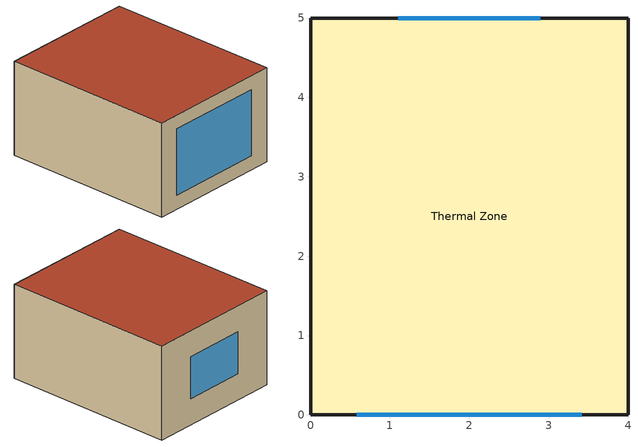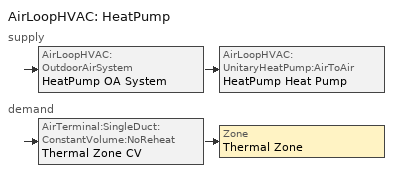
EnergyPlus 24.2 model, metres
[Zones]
Thermal Zone
 floor ground (Floor): 4,5 4,0 0,0 0,5 z0
 wall outside (Wall): 4,0 4,5 0,5 0,0 4,0 z0:2.7
 window (Window): 0.59,0 3.41,0 z0.4:2.3; 2.89,5 1.11,5 z0.75:1.95
 roof outside (Roof): 4,0 4,5 0,5 0,0 z2.7
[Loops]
AirLoopHVAC 'HeatPump'
 supply: AirLoopHVAC:OutdoorAirSystem 'HeatPump OA System' > AirLoopHVAC:UnitaryHeatPump:AirToAir 'HeatPump Heat Pump'
 demand: AirTerminal:SingleDuct:ConstantVolume:NoReheat 'Thermal Zone CV' > Zone 'Thermal Zone'
[Building]
Building 1: Loads convergence tolerance value=0.04; Maximum number of warmup days=25; Minimum number of warmup days=15; North axis=0; Solar distribution=FullInteriorAndExterior; Temperature convergence tolerance value=0.4; Terrain=City
[Construction]
Floor: Contrapiso, Piso_Madera
InternalMass: internal_mass
Roof: roof_exterior, roof_inner
Wall: wall_exterior, wall_inter, wall_inner
Window: WindowMaterial
[Material]
Name | Conductivity | Density | Roughness | Solar absorptance | Specific heat | Thermal absorptance | Thickness | Visible absorptance
Contrapiso | 1.16 | 2000 | Rough | 0.3 | 2500 | 0.93 | 0.5 | 0.7
Piso_Madera | 0.34 | 1200 | MediumSmooth | 0.7 | 1380 | 0.9 | 0.02 | 0.7
internal_mass | 0.93 | 2500 | Rough | 0.7 | 2500 | 0.9 | 0.25 | 0.7
roof_exterior | 0.018 | 35 | Smooth | 0.7 | 1200 | 0.5 | 0.15 | 0.7
roof_inner | 0.9 | 1500 | Rough | 0.5 | 1000 | 0.8 | 0.1 | 0.5
wall_exterior | 0.8 | 1500 | Rough | 0.7 | 1200 | 0.7 | 0.1 | 0.7
wall_inner | 0.9 | 2000 | VerySmooth | 0.5 | 1000 | 0.9 | 0.25 | 0.5
wall_inter | 0.018 | 35 | MediumRough | 0.3 | 1200 | 0.5 | 0.1 | 0.3
[WindowMaterial:Shade]
Madera: Airflow permeability=0.5; Bottom opening multiplier=0.5; Conductivity=0.15; Infrared hemispherical emissivity=0.9; Infrared transmittance=0; Left side opening multiplier=0.5; Right side opening multiplier=0.5; Shade to glass distance=0.05; Solar reflectance=0.25; Solar transmittance=0.05; Thickness=3; Top opening multiplier=0.5; Visible reflectance=0.3; Visible transmittance=0.05
[WindowMaterial:SimpleGlazingSystem]
WindowMaterial: Solar heat gain coefficient=0.6; U factor=1
[AirLoopHVAC]
HeatPump: Design supply air flow rate=0.15
[AirLoopHVAC:UnitaryHeatPump:AirToAir]
HeatPump Heat Pump: Controlling zone or thermostat location=Thermal Zone; Cooling coil=HeatPump Cooling Coil; Cooling supply air flow rate=0.15; Fan placement=DrawThrough; Heating coil=HeatPump HP Heating Coil; Heating supply air flow rate=0.15; Maximum outdoor dry bulb temperature for supplemental heater operation=21; Maximum supply air temperature from supplemental heater=50; No load supply air flow rate=0.05; Supplemental heating coil=HeatPump Sup Heat Coil; Supply air fan=HeatPump Supply Fan; Supply air fan operating mode schedule=HVACTemplate-Always 0
[AirTerminal:SingleDuct:ConstantVolume:NoReheat]
Thermal Zone CV: Maximum air flow rate=0.15
[AvailabilityManager:NightCycle]
HeatPump Availability: Applicability schedule=HVACTemplate-Always 1; Control type=StayOff; Cycling run time=3600; Cycling run time control type=FixedRunTime; Fan schedule=HVAC_OnOff; Thermostat tolerance=0.2
[Coil:Cooling:DX:SingleSpeed]
HeatPump Cooling Coil: Availability schedule=Always On; Condenser type=AirCooled; Crankcase heater capacity=0; Energy input ratio function of flow fraction curve=HeatPump Cool Coil EIR-FF; Energy input ratio function of temperature curve=HeatPump Cool Coil EIR-FT; Evaporative condenser effectiveness=0; Evaporative condenser pump rated power consumption=0; Gross rated cooling cop=3; Gross rated sensible heat ratio=0.7; Gross rated total cooling capacity=2300; Latent capacity time constant=0; Maximum cycling rate=0; Maximum outdoor dry bulb temperature for crankcase heater operation=10; Nominal time for condensate removal to begin=0; Part load fraction correlation curve=HeatPump Cool Coil PLF; Rated air flow rate=0.125; Ratio of initial moisture evaporation rate and steady state latent capacity=0; Total cooling capacity function of flow fraction curve=HeatPump Cool Coil Cap-FF; Total cooling capacity function of temperature curve=HeatPump Cool Coil Cap-FT
[Coil:Heating:DX:SingleSpeed]
HeatPump HP Heating Coil: Availability schedule=Always On; Crankcase heater capacity=0; Defrost control=Timed; Defrost energy input ratio function of temperature curve=HeatPump HP Heating Coil DefrEIR-FT; Defrost strategy=ReverseCycle; Defrost time period fraction=0.058333; Energy input ratio function of flow fraction curve=HeatPump HP Heating Coil EIR-FF; Energy input ratio function of temperature curve=HeatPump HP Heating Coil EIR-FT; Gross rated heating capacity=2500; Gross rated heating cop=3.2; Heating capacity function of flow fraction curve=HeatPump HP Heating Coil Cap-FF; Heating capacity function of temperature curve=HeatPump HP Heating Coil Cap-FT; Maximum outdoor dry bulb temperature for crankcase heater operation=0; Maximum outdoor dry bulb temperature for defrost operation=5; Minimum outdoor dry bulb temperature for compressor operation=-8; Part load fraction correlation curve=HeatPump HP Heating Coil PLF; Rated air flow rate=0.125; Resistive defrost heater capacity=Autosize
[Coil:Heating:Electric]
HeatPump Sup Heat Coil: Availability schedule=Always On; Efficiency=1; Nominal capacity=1000
[Controller:OutdoorAir]
HeatPump OA Controller: Economizer control action type=ModulateFlow; Economizer control type=NoEconomizer; Lockout type=NoLockout; Maximum outdoor air flow rate=0; Minimum limit type=FixedMinimum; Minimum outdoor air flow rate=0
[ElectricEquipment] Design level calculation method=EquipmentLevel; Zone or zonelist or space or spacelist=Thermal Zone
Name | Design level | End use subcategory | Fraction latent | Fraction lost | Fraction radiant | Schedule
clothes dryer | 2922.77 | General | 0.015 | 0.85 | 0.081 | clothes_dryer
clothes washer | 791.344 | General | 0.03 | 0.7 | 0.162 | clothes_washer
cooking range | 1876.63 | General | 0.079 | 0.2 | 0.432 | cooking_range
dishwasher | 411.548 | General | 0.3 | 0.4 | 0.18 | dishwasher
misc plug loads | 155.301 | misc plug loads | 0.045 | 0.1 | 0.513 | plug_loads_other
whole house fan | 0 | whole house fan | 0 | 1 | 0 | Always On
[Fan:OnOff]
HeatPump Supply Fan: Availability schedule=HVAC_OnOff; Fan total efficiency=0.7; Maximum flow rate=0.161734; Motor efficiency=0.9; Motor in airstream fraction=0.9; Pressure rise=75
[InternalMass]
internal_mass: Zone or zonelist=Thermal Zone; Construction=InternalMass; Surface area=40
[Lights]
interior lighting: Design level calculation method=Watts/Area; End use subcategory=General; Fraction radiant=0.6; Fraction replaceable=1; Fraction visible=0.2; Return air fraction=0; Return air fraction calculated from plenum temperature=No; Schedule=lighting_interior; Watts per floor area=1; Zone or zonelist or space or spacelist=Thermal Zone
[People]
People: Activity level schedule=occupants activity schedule; Air velocity schedule=air_velocity; Carbon dioxide generation rate=3.82e-08; Clothing insulation calculation method=DynamicClothingModelASHRAE55; Enable ashrae 55 comfort warnings=No; Fraction radiant=0.31417; Mean radiant temperature calculation type=EnclosureAveraged; Number of people=1; Number of people calculation method=People; Number of people schedule=occupancy_schedule; Sensible heat fraction=0.563; Thermal comfort model 1 type=AdaptiveCEN15251; Thermal comfort model 2 type=Fanger; Work efficiency schedule=Work Efficiency; Zone or zonelist or space or spacelist=Thermal Zone
[SetpointManager:MixedAir]
HeatPump Cooling Coil Air Temp Manager: Control variable=Temperature; Setpoint node or nodelist=HeatPump Mixed Air Outlet
[SetpointManager:SingleZone:Cooling]
HeatPump Economizer Supply Air Temp Manager: Control variable=Temperature; Control zone=Thermal Zone; Maximum supply air temperature=45; Minimum supply air temperature=13; Setpoint node or nodelist=HeatPump Air Loop Outlet
[ThermostatSetpoint:DualSetpoint]
Dual_temp_sp: Cooling setpoint temperature schedule=cooling_setpoint; Heating setpoint temperature schedule=heating_setpoint
[WindowShadingControl] Zone=Thermal Zone; Glare control is active=No; Multiple surface control type=Sequential; Shading control is scheduled=No; Shading device material=Madera; Shading type=ExteriorShade
Name | Fenestration surface name 1 | Setpoint | Shading control type
window_north | window_north | 300 | OnIfHighSolarOnWindow
window_south | window_south |  | AlwaysOff
[Zone]
Thermal Zone: Multiplier=1; Part of total floor area=Yes
[ZoneControl:Thermostat]
Thermostat: Zone or zonelist=Thermal Zone; Control 1=Dual_temp_sp; Control type schedule=ZONE CONTROL TYPE SCHED
[Zone equipment]
Thermal Zone: Thermal Zone CV
[Curve:Biquadratic]
Name | Maximum value of x | Maximum value of y | Minimum value of x | Minimum value of y | Coefficient1 constant | Coefficient2 x | Coefficient3 x 2 | Coefficient4 y | Coefficient5 y 2 | Coefficient6 x y
HeatPump Cool Coil Cap-FT | 23.88889 | 46.11111 | 12.77778 | 18 | 0.942588 | 0.00954335 | 0.00068377 | -0.0110427 | 5.249e-06 | -9.72e-06
HeatPump Cool Coil EIR-FT | 23.88889 | 46.11111 | 12.77778 | 18 | 0.342414 | 0.034885 | -0.0006237 | 0.00497722 | 0.000437951 | -0.000728028
HeatPump HP Heating Coil DefrEIR-FT | 50 | 50 | 0 | 0 | 1 | 0 | 0 | 0 | 0 | 0
[Curve:Cubic]
Name | Maximum value of x | Minimum value of x | Coefficient1 constant | Coefficient2 x | Coefficient3 x 2 | Coefficient4 x 3
HeatPump HP Heating Coil Cap-FF | 1.5 | 0.5 | 0.84 | 0.16 | 0 | 0
HeatPump HP Heating Coil Cap-FT | 20 | -20 | 0.758746 | 0.027626 | 0.000148716 | 3.4992e-06
HeatPump HP Heating Coil EIR-FT | 20 | -20 | 1.19248 | -0.0300438 | 0.00103745 | -2.3328e-05
[Curve:Quadratic]
Name | Maximum value of x | Minimum value of x | Coefficient1 constant | Coefficient2 x | Coefficient3 x 2
HeatPump Cool Coil Cap-FF | 1.5 | 0.5 | 0.8 | 0.2 | 0
HeatPump Cool Coil EIR-FF | 1.5 | 0.5 | 1.1552 | -0.1808 | 0.0256
HeatPump Cool Coil PLF | 1 | 0 | 0.85 | 0.15 | 0
HeatPump HP Heating Coil EIR-FF | 1 | 0 | 1.3824 | -0.4336 | 0.0512
HeatPump HP Heating Coil PLF | 1 | 0 | 0.75 | 0.25 | 0
[Schedule:Compact]
HVACTemplate-Always 0: Through: 12/31, For: AllDays, Until: 24:00, 0
HVACTemplate-Always 1: Through: 12/31, For: AllDays, Until: 24:00, 1
cooling_setpoint: Through: 12/31, For: Alldays, Until: 24:00, 25
heating_setpoint: Through: 12/31, For: Alldays, Until: 24:00, 24
[Schedule:Constant]
Name | Hourly value
Always On; HVAC_OnOff; occupancy_schedule | 1
Work Efficiency | 0
ZONE CONTROL TYPE SCHED | 4
air_velocity | 0.1
occupants activity schedule | 100
[Schedule:File] Adjust schedule for daylight savings=Yes; Column separator=Comma; File=C:/Users/grhen/Documents/GitHub2/eprllib/src/eprllib/examples/example_thermostat_files/evaluation/allways_off.csv; Interpolate to timestep=No; Minutes per item=10; Number of hours of data=8760; Rows to skip at top=1
Name | Column number
clothes_dryer | 7
clothes_washer | 6
cooking_range | 4
dishwasher | 5
lighting_interior | 1
plug_loads_other | 8
[AirflowNetwork:MultiZone:Component:SimpleOpening]
SimpleOpening: Air mass flow coefficient when opening is closed=0.5; Air mass flow exponent when opening is closed=0.65; Discharge coefficient=1; Minimum density difference for two way flow=0.0001
[AirflowNetwork:MultiZone:Surface] Equivalent rectangle aspect ratio=1; Equivalent rectangle method=PolygonHeight; Indoor and outdoor enthalpy difference upper limit for minimum venting open factor=300000; Indoor and outdoor temperature difference upper limit for minimum venting open factor=100; Leakage component=SimpleOpening; Ventilation control mode=NoVent; Venting availability schedule=Always On; Window door opening factor or crack factor=1
Name | Surface
AirflowNetwork:MultiZone:Surface 1 | window_north
AirflowNetwork:MultiZone:Surface 2 | window_south
[AirflowNetwork:MultiZone:Zone]
AirflowNetwork:MultiZone:Zone 1: Zone=Thermal Zone; Facade width=10; Indoor and outdoor enthalpy difference upper limit for minimum venting open factor=300000; Indoor and outdoor temperature difference upper limit for minimum venting open factor=100; Single sided wind pressure coefficient algorithm=Standard; Ventilation control mode=Constant; Venting availability schedule=Always On
[AirflowNetwork:SimulationControl]
Flujo_Control: Absolute airflow convergence tolerance=1e-06; Airflownetwork control=MultizoneWithoutDistribution; Allow unsupported zone equipment=No; Building type=LowRise; Convergence acceleration limit=0; Do distribution duct sizing calculation=No; Height dependence of external node temperature=No; Initialization type=ZeroNodePressures; Maximum number of iterations=500; Ratio of building width along short axis to width along long axis=1; Relative airflow convergence tolerance=0.0001; Solver=SkylineLU; Wind pressure coefficient type=SurfaceAverageCalculation
